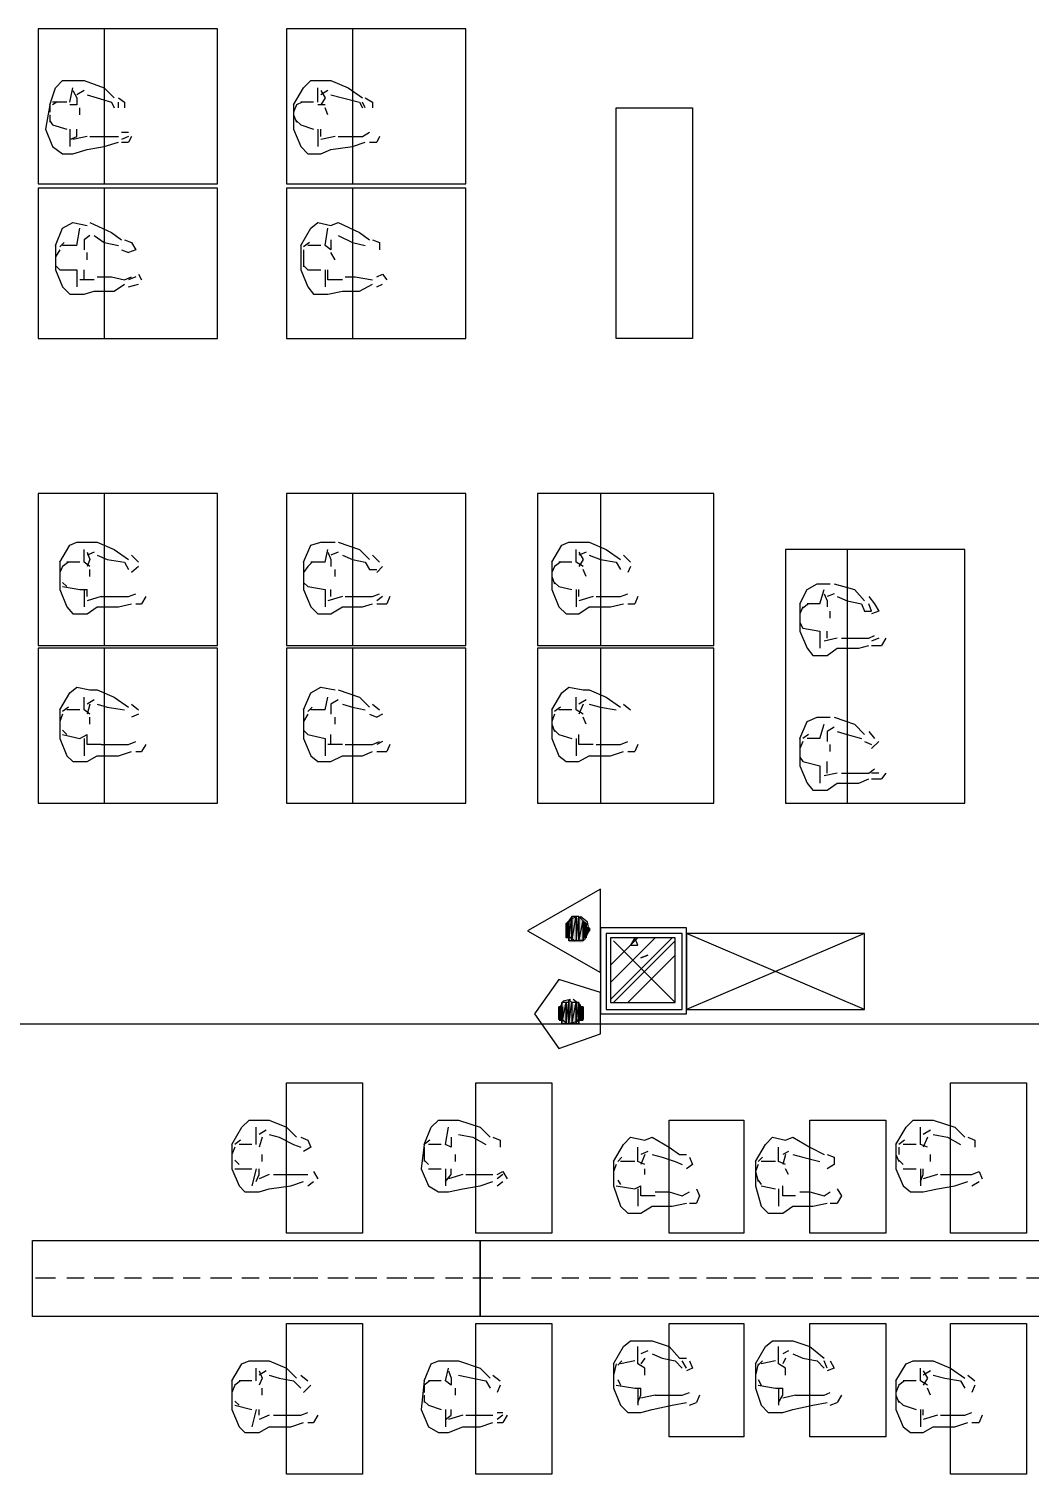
# Model space of a CAD drawing. Header units: millimetres. Extents: x 5 to 415, y 48 to 251.
# Drawn here: x 83.99 to 96.3, y 174.89 to 192.67 of the extents above; entities that cross this region are included whole.
import ezdxf

# ---------------------------------------------------------------- set-up
doc = ezdxf.new("R2010")
doc.units = ezdxf.units.MM
doc.layers.add('H', color=7, linetype='Continuous')
doc.layers.add('P', color=7, linetype='Continuous')

msp = doc.modelspace()

# ---------------------------------------------------------------- hatches: boundary and pattern name
at = {"layer": 'H', "linetype": 'Continuous'}
for points in [[(90.629, 181.434), (90.629, 181.698), (90.682, 181.733), (90.682, 181.434), (90.629, 181.434)], [(90.682, 181.434), (90.682, 181.733), (90.717, 181.733), (90.717, 181.434), (90.682, 181.434)], [(90.717, 181.434), (90.717, 181.733), (90.752, 181.733), (90.752, 181.434), (90.717, 181.434)], [(90.752, 181.434), (90.752, 181.733), (90.805, 181.698), (90.805, 181.434), (90.752, 181.434)], [(90.593, 181.487), (90.593, 181.663), (90.629, 181.698), (90.629, 181.487), (90.593, 181.487)], [(90.805, 181.487), (90.805, 181.698), (90.84, 181.663), (90.84, 181.487), (90.805, 181.487)], [(90.84, 181.522), (90.84, 181.61), (90.893, 181.61), (90.893, 181.575), (90.84, 181.522)], [(90.558, 180.428), (90.558, 180.675), (90.593, 180.675), (90.593, 180.428), (90.558, 180.428)], [(90.593, 180.428), (90.593, 180.675), (90.629, 180.675), (90.629, 180.428), (90.593, 180.428)], [(90.629, 180.428), (90.629, 180.728), (90.682, 180.675), (90.682, 180.428), (90.629, 180.428)], [(90.682, 180.428), (90.682, 180.675), (90.717, 180.675), (90.717, 180.428), (90.682, 180.428)], [(90.717, 180.428), (90.717, 180.675), (90.752, 180.675), (90.752, 180.428), (90.717, 180.428)], [(90.505, 180.463), (90.505, 180.64), (90.558, 180.64), (90.558, 180.463), (90.505, 180.463)], [(90.752, 180.463), (90.752, 180.64), (90.805, 180.64), (90.805, 180.463), (90.752, 180.463)]]:
    msp.add_hatch(color=256, dxfattribs=at).paths.add_polyline_path(points)

# ---------------------------------------------------------------- linework, layer by layer
at = {"layer": 'P'}
for points in [[(86.307, 192.67), (84.102, 192.67)], [(84.102, 192.67), (84.102, 190.765)], [(86.307, 192.67), (84.914, 192.67)], [(84.914, 192.67), (84.914, 190.765)], [(86.307, 190.765), (86.307, 192.67)], [(86.307, 190.765), (86.307, 192.67)], [(89.359, 192.67), (87.154, 192.67)], [(87.154, 192.67), (87.154, 190.765)], [(89.359, 192.67), (87.965, 192.67)], [(87.965, 192.67), (87.965, 190.765)], [(89.359, 190.765), (89.359, 192.67)], [(89.359, 190.765), (89.359, 192.67)], [(84.314, 191.946), (84.402, 192.035)], [(84.402, 192.035), (84.578, 192.035)], [(84.578, 192.035), (84.667, 192.035)], [(84.667, 192.035), (84.914, 191.946)], [(87.365, 191.946), (87.454, 192.035)], [(87.454, 192.035), (87.63, 192.035)], [(87.63, 192.035), (87.701, 192.035)], [(87.701, 192.035), (87.912, 191.946)], [(84.243, 191.735), (84.314, 191.946)], [(84.49, 191.77), (84.526, 191.946)], [(84.526, 191.911), (84.578, 191.823)], [(84.667, 191.911), (84.578, 191.858)], [(84.702, 191.858), (84.825, 191.823)], [(84.914, 191.946), (85.037, 191.823)], [(87.242, 191.735), (87.365, 191.946)], [(87.542, 191.77), (87.542, 191.946)], [(87.665, 191.911), (87.577, 191.858)], [(87.577, 191.911), (87.63, 191.823)], [(87.701, 191.858), (87.842, 191.823)], [(87.912, 191.946), (88.089, 191.823)], [(84.243, 191.735), (84.19, 191.435)], [(84.243, 191.735), (84.243, 191.647)], [(84.455, 191.77), (84.279, 191.77)], [(84.332, 191.77), (84.279, 191.735)], [(84.578, 191.735), (84.49, 191.735)], [(84.578, 191.823), (84.578, 191.735)], [(84.614, 191.611), (84.614, 191.699)], [(84.825, 191.823), (85.002, 191.77)], [(85.002, 191.77), (85.037, 191.699)], [(85.09, 191.823), (85.161, 191.77)], [(85.09, 191.699), (85.09, 191.77)], [(85.161, 191.77), (85.161, 191.699)], [(87.242, 191.735), (87.242, 191.435)], [(87.277, 191.735), (87.242, 191.647)], [(87.348, 191.77), (87.277, 191.735)], [(87.489, 191.77), (87.33, 191.77)], [(87.63, 191.735), (87.542, 191.735)], [(87.63, 191.823), (87.577, 191.735)], [(87.665, 191.611), (87.63, 191.699)], [(87.842, 191.823), (88.053, 191.77)], [(88.053, 191.77), (88.089, 191.699)], [(88.124, 191.699), (88.089, 191.77)], [(88.124, 191.823), (88.212, 191.77)], [(88.212, 191.77), (88.212, 191.699)], [(91.211, 191.699), (92.146, 191.699)], [(91.211, 188.86), (91.211, 191.699)], [(92.146, 191.699), (92.146, 188.86)], [(84.243, 191.611), (84.243, 191.523)], [(84.243, 191.541), (84.279, 191.488)], [(87.242, 191.611), (87.277, 191.523)], [(87.277, 191.541), (87.33, 191.488)], [(84.19, 191.435), (84.279, 191.223)], [(84.279, 191.488), (84.455, 191.435)], [(84.49, 191.435), (84.49, 191.223)], [(84.49, 191.311), (84.578, 191.347)], [(84.702, 191.347), (84.526, 191.311)], [(84.578, 191.347), (84.578, 191.435)], [(84.737, 191.347), (84.878, 191.347)], [(84.878, 191.347), (85.09, 191.347)], [(85.125, 191.4), (85.213, 191.4)], [(85.213, 191.347), (85.125, 191.311)], [(85.249, 191.347), (85.213, 191.276)], [(87.242, 191.435), (87.33, 191.223)], [(87.33, 191.488), (87.489, 191.435)], [(87.542, 191.435), (87.542, 191.223)], [(87.577, 191.347), (87.577, 191.435)], [(87.753, 191.347), (87.577, 191.311)], [(87.789, 191.347), (87.912, 191.347)], [(87.912, 191.347), (88.089, 191.347)], [(88.089, 191.347), (88.177, 191.4)], [(88.3, 191.347), (88.265, 191.276)], [(84.279, 191.223), (84.402, 191.135)], [(84.526, 191.135), (84.702, 191.188)], [(84.702, 191.188), (84.914, 191.223)], [(84.914, 191.223), (85.09, 191.276)], [(85.125, 191.276), (85.213, 191.276)], [(87.33, 191.223), (87.418, 191.135)], [(87.577, 191.135), (87.701, 191.188)], [(87.701, 191.188), (87.965, 191.223)], [(87.965, 191.223), (88.124, 191.276)], [(88.177, 191.276), (88.265, 191.276)], [(84.402, 191.135), (84.526, 191.135)], [(87.418, 191.135), (87.577, 191.135)], [(84.102, 190.765), (86.307, 190.765)], [(86.307, 190.712), (84.102, 190.712)], [(84.102, 190.712), (84.102, 188.86)], [(84.914, 190.765), (86.307, 190.765)], [(86.307, 190.712), (84.914, 190.712)], [(84.914, 190.712), (84.914, 188.86)], [(86.307, 188.86), (86.307, 190.712)], [(86.307, 188.86), (86.307, 190.712)], [(87.154, 190.765), (89.359, 190.765)], [(89.359, 190.712), (87.154, 190.712)], [(87.154, 190.712), (87.154, 188.86)], [(87.965, 190.765), (89.359, 190.765)], [(89.359, 190.712), (87.965, 190.712)], [(87.965, 190.712), (87.965, 188.86)], [(89.359, 188.86), (89.359, 190.712)], [(89.359, 188.86), (89.359, 190.712)], [(84.402, 190.218), (84.526, 190.288)], [(84.526, 190.288), (84.702, 190.253)], [(84.737, 190.288), (85.002, 190.165)], [(87.454, 190.218), (87.542, 190.288)], [(87.542, 190.288), (87.701, 190.253)], [(87.701, 190.253), (87.789, 190.288)], [(87.789, 190.288), (88.053, 190.165)], [(84.314, 190.006), (84.402, 190.218)], [(84.578, 190.006), (84.614, 190.218)], [(84.737, 190.13), (84.667, 190.077)], [(84.667, 190.077), (84.667, 189.953)], [(84.79, 190.13), (84.914, 190.041)], [(85.002, 190.165), (85.125, 190.077)], [(85.161, 190.077), (85.249, 190.041)], [(87.33, 190.006), (87.454, 190.218)], [(87.63, 190.006), (87.665, 190.218)], [(87.701, 190.077), (87.701, 189.953)], [(87.789, 190.13), (87.965, 190.041)], [(88.053, 190.165), (88.177, 190.077)], [(88.212, 190.077), (88.3, 190.041)], [(84.314, 190.006), (84.314, 189.706)], [(84.367, 189.953), (84.314, 189.865)], [(84.42, 190.041), (84.367, 189.988)], [(84.578, 190.006), (84.402, 190.006)], [(84.702, 189.83), (84.702, 189.918)], [(84.914, 190.041), (85.09, 190.006)], [(85.125, 189.953), (85.213, 189.918)], [(85.302, 189.953), (85.213, 189.918)], [(85.249, 190.041), (85.302, 189.953)], [(87.33, 190.006), (87.33, 189.706)], [(87.436, 190.041), (87.365, 189.988)], [(87.365, 189.953), (87.365, 189.865)], [(87.577, 190.006), (87.418, 190.006)], [(87.701, 189.953), (87.63, 190.006)], [(87.753, 189.83), (87.701, 189.918)], [(87.965, 190.041), (88.124, 190.006)], [(88.3, 190.041), (88.3, 189.953)], [(84.314, 189.865), (84.314, 189.742)], [(84.314, 189.759), (84.367, 189.706)], [(87.365, 189.865), (87.365, 189.742)], [(87.365, 189.759), (87.418, 189.706)], [(84.314, 189.706), (84.402, 189.495)], [(84.367, 189.706), (84.578, 189.706)], [(84.578, 189.706), (84.578, 189.495)], [(84.79, 189.583), (84.614, 189.583)], [(84.667, 189.583), (84.667, 189.706)], [(84.825, 189.618), (85.002, 189.618)], [(85.002, 189.618), (85.161, 189.583)], [(85.161, 189.583), (85.249, 189.618)], [(85.302, 189.618), (85.213, 189.583)], [(85.337, 189.653), (85.372, 189.583)], [(87.33, 189.706), (87.418, 189.495)], [(87.418, 189.706), (87.577, 189.706)], [(87.63, 189.706), (87.63, 189.495)], [(87.665, 189.583), (87.665, 189.706)], [(87.842, 189.583), (87.665, 189.583)], [(87.877, 189.618), (88, 189.618)], [(88, 189.618), (88.212, 189.583)], [(88.265, 189.618), (88.336, 189.653)], [(88.336, 189.653), (88.388, 189.583)], [(84.402, 189.495), (84.49, 189.406)], [(84.49, 189.406), (84.667, 189.406)], [(84.667, 189.406), (84.79, 189.442)], [(84.79, 189.442), (85.037, 189.442)], [(85.037, 189.442), (85.161, 189.53)], [(85.213, 189.495), (85.337, 189.53)], [(87.418, 189.495), (87.489, 189.406)], [(87.489, 189.406), (87.665, 189.406)], [(87.665, 189.406), (87.842, 189.442)], [(87.842, 189.442), (88.053, 189.442)], [(88.053, 189.442), (88.212, 189.53)], [(88.265, 189.495), (88.336, 189.53)], [(84.102, 188.86), (86.307, 188.86)], [(84.914, 188.86), (86.307, 188.86)], [(87.154, 188.86), (89.359, 188.86)], [(87.965, 188.86), (89.359, 188.86)], [(92.146, 188.86), (91.211, 188.86)], [(86.307, 186.955), (84.102, 186.955)], [(84.102, 186.955), (84.102, 185.085)], [(86.307, 186.955), (84.914, 186.955)], [(84.914, 186.955), (84.914, 185.085)], [(86.307, 185.085), (86.307, 186.955)], [(86.307, 185.085), (86.307, 186.955)], [(89.359, 186.955), (87.154, 186.955)], [(87.154, 186.955), (87.154, 185.085)], [(89.359, 186.955), (87.965, 186.955)], [(87.965, 186.955), (87.965, 185.085)], [(89.359, 185.085), (89.359, 186.955)], [(89.359, 185.085), (89.359, 186.955)], [(92.41, 186.955), (90.241, 186.955)], [(90.241, 186.955), (90.241, 185.085)], [(92.41, 186.955), (91.017, 186.955)], [(91.017, 186.955), (91.017, 185.085)], [(92.41, 185.085), (92.41, 186.955)], [(92.41, 185.085), (92.41, 186.955)], [(84.49, 186.32), (84.578, 186.355)], [(84.578, 186.355), (84.737, 186.355)], [(84.737, 186.355), (84.825, 186.355)], [(84.825, 186.355), (85.037, 186.267)], [(87.454, 186.32), (87.577, 186.355)], [(87.577, 186.355), (87.753, 186.355)], [(87.789, 186.355), (88.053, 186.267)], [(90.54, 186.32), (90.629, 186.355)], [(90.629, 186.355), (90.805, 186.355)], [(90.805, 186.355), (90.876, 186.355)], [(90.876, 186.355), (91.087, 186.267)], [(84.367, 186.108), (84.49, 186.32)], [(84.667, 186.108), (84.667, 186.267)], [(84.79, 186.231), (84.702, 186.196)], [(84.702, 186.231), (84.737, 186.143)], [(84.825, 186.196), (84.949, 186.143)], [(85.037, 186.267), (85.213, 186.143)], [(85.249, 186.196), (85.337, 186.108)], [(87.365, 186.108), (87.454, 186.32)], [(87.63, 186.108), (87.665, 186.267)], [(87.665, 186.231), (87.701, 186.143)], [(87.789, 186.231), (87.701, 186.196)], [(87.842, 186.196), (87.965, 186.143)], [(88.053, 186.267), (88.177, 186.143)], [(88.212, 186.196), (88.3, 186.108)], [(90.417, 186.108), (90.54, 186.32)], [(90.717, 186.108), (90.717, 186.267)], [(90.84, 186.231), (90.752, 186.196)], [(90.752, 186.231), (90.805, 186.143)], [(90.876, 186.196), (91.017, 186.143)], [(91.087, 186.267), (91.264, 186.143)], [(91.299, 186.196), (91.387, 186.108)], [(95.497, 186.267), (93.292, 186.267)], [(93.292, 186.267), (93.292, 183.145)], [(95.497, 186.267), (94.051, 186.267)], [(94.051, 186.267), (94.051, 183.145)], [(95.497, 183.145), (95.497, 186.267)], [(95.497, 183.145), (95.497, 186.267)], [(84.367, 186.108), (84.367, 185.773)], [(84.402, 186.055), (84.367, 185.984)], [(84.473, 186.108), (84.402, 186.055)], [(84.614, 186.108), (84.455, 186.108)], [(84.737, 186.055), (84.667, 186.108)], [(84.737, 186.143), (84.702, 186.055)], [(84.737, 185.932), (84.737, 186.02)], [(84.949, 186.143), (85.161, 186.108)], [(85.161, 186.108), (85.213, 186.02)], [(85.337, 186.055), (85.249, 185.984)], [(87.365, 186.108), (87.365, 185.773)], [(87.418, 186.055), (87.365, 185.984)], [(87.471, 186.108), (87.418, 186.055)], [(87.63, 186.108), (87.454, 186.108)], [(87.701, 186.143), (87.701, 186.055)], [(87.753, 185.932), (87.753, 186.02)], [(87.965, 186.143), (88.124, 186.108)], [(88.124, 186.108), (88.177, 186.02)], [(88.177, 186.02), (88.265, 186.02)], [(88.336, 186.055), (88.265, 185.984)], [(90.417, 186.108), (90.417, 185.773)], [(90.452, 186.055), (90.417, 185.984)], [(90.523, 186.108), (90.452, 186.055)], [(90.664, 186.108), (90.505, 186.108)], [(90.805, 186.055), (90.717, 186.108)], [(90.805, 186.143), (90.752, 186.055)], [(90.84, 185.932), (90.805, 186.02)], [(91.017, 186.143), (91.211, 186.108)], [(91.211, 186.108), (91.264, 186.02)], [(91.387, 186.055), (91.352, 185.984)], [(84.367, 185.932), (84.367, 185.843)], [(84.402, 185.861), (84.455, 185.808)], [(84.402, 185.808), (84.614, 185.773)], [(87.365, 185.932), (87.365, 185.843)], [(87.365, 185.861), (87.418, 185.808)], [(87.418, 185.808), (87.63, 185.773)], [(90.417, 185.932), (90.452, 185.843)], [(90.452, 185.861), (90.505, 185.808)], [(90.505, 185.808), (90.664, 185.773)], [(93.557, 185.773), (93.68, 185.843)], [(93.68, 185.843), (93.839, 185.843)], [(93.892, 185.843), (94.139, 185.773)], [(84.367, 185.773), (84.455, 185.561)], [(84.614, 185.773), (84.702, 185.773)], [(84.667, 185.773), (84.667, 185.561)], [(84.702, 185.685), (84.702, 185.773)], [(84.878, 185.685), (84.702, 185.632)], [(84.878, 185.685), (85.037, 185.685)], [(85.037, 185.685), (85.213, 185.685)], [(85.213, 185.685), (85.302, 185.72)], [(85.425, 185.685), (85.372, 185.596)], [(87.365, 185.773), (87.454, 185.561)], [(87.63, 185.773), (87.63, 185.561)], [(87.842, 185.685), (87.665, 185.632)], [(87.701, 185.685), (87.701, 185.773)], [(87.877, 185.685), (88.053, 185.685)], [(88.053, 185.685), (88.212, 185.685)], [(88.212, 185.685), (88.3, 185.72)], [(88.336, 185.685), (88.265, 185.632)], [(88.424, 185.685), (88.388, 185.596)], [(90.417, 185.773), (90.505, 185.561)], [(90.717, 185.773), (90.717, 185.561)], [(90.752, 185.685), (90.752, 185.773)], [(90.928, 185.685), (90.752, 185.632)], [(90.964, 185.685), (91.087, 185.685)], [(91.087, 185.685), (91.264, 185.685)], [(91.264, 185.685), (91.352, 185.72)], [(91.475, 185.685), (91.44, 185.596)], [(93.468, 185.596), (93.557, 185.773)], [(93.715, 185.596), (93.768, 185.773)], [(93.768, 185.72), (93.804, 185.632)], [(93.892, 185.72), (93.804, 185.685)], [(93.804, 185.632), (93.804, 185.561)], [(93.927, 185.685), (94.051, 185.632)], [(94.051, 185.632), (94.227, 185.596)], [(94.139, 185.773), (94.262, 185.632)], [(94.315, 185.685), (94.386, 185.596)], [(84.455, 185.561), (84.526, 185.473)], [(84.526, 185.473), (84.702, 185.473)], [(84.702, 185.473), (84.825, 185.561)], [(84.825, 185.561), (85.09, 185.561)], [(85.09, 185.561), (85.249, 185.596)], [(85.302, 185.596), (85.372, 185.596)], [(87.454, 185.561), (87.542, 185.473)], [(87.542, 185.473), (87.701, 185.473)], [(87.701, 185.473), (87.842, 185.561)], [(87.842, 185.561), (88.089, 185.561)], [(88.089, 185.561), (88.212, 185.596)], [(88.265, 185.596), (88.388, 185.596)], [(90.505, 185.561), (90.593, 185.473)], [(90.593, 185.473), (90.752, 185.473)], [(90.752, 185.473), (90.876, 185.561)], [(90.876, 185.561), (91.14, 185.561)], [(91.14, 185.561), (91.299, 185.596)], [(91.352, 185.596), (91.44, 185.596)], [(93.468, 185.596), (93.468, 185.261)], [(93.504, 185.561), (93.468, 185.473)], [(93.574, 185.596), (93.504, 185.543)], [(93.715, 185.596), (93.557, 185.596)], [(93.839, 185.42), (93.839, 185.508)], [(94.227, 185.596), (94.262, 185.508)], [(94.262, 185.508), (94.35, 185.508)], [(94.35, 185.508), (94.315, 185.596)], [(94.439, 185.508), (94.35, 185.473)], [(94.386, 185.596), (94.439, 185.508)], [(93.468, 185.42), (93.468, 185.349)], [(93.468, 185.367), (93.504, 185.297)], [(93.504, 185.297), (93.715, 185.261)], [(93.468, 185.261), (93.557, 185.05)], [(93.715, 185.261), (93.715, 185.05)], [(93.927, 185.173), (93.768, 185.138)], [(93.804, 185.173), (93.804, 185.261)], [(93.98, 185.173), (94.139, 185.173)], [(94.139, 185.173), (94.315, 185.173)], [(94.315, 185.173), (94.386, 185.208)], [(94.439, 185.173), (94.35, 185.138)], [(94.527, 185.173), (94.474, 185.085)], [(84.102, 185.085), (86.307, 185.085)], [(86.307, 185.05), (84.102, 185.05)], [(84.102, 185.05), (84.102, 183.145)], [(84.914, 185.085), (86.307, 185.085)], [(86.307, 185.05), (84.914, 185.05)], [(84.914, 185.05), (84.914, 183.145)], [(86.307, 183.145), (86.307, 185.05)], [(86.307, 183.145), (86.307, 185.05)], [(87.154, 185.085), (89.359, 185.085)], [(89.359, 185.05), (87.154, 185.05)], [(87.154, 185.05), (87.154, 183.145)], [(87.965, 185.085), (89.359, 185.085)], [(89.359, 185.05), (87.965, 185.05)], [(87.965, 185.05), (87.965, 183.145)], [(89.359, 183.145), (89.359, 185.05)], [(89.359, 183.145), (89.359, 185.05)], [(90.241, 185.085), (92.41, 185.085)], [(92.41, 185.05), (90.241, 185.05)], [(90.241, 185.05), (90.241, 183.145)], [(91.017, 185.085), (92.41, 185.085)], [(92.41, 185.05), (91.017, 185.05)], [(91.017, 185.05), (91.017, 183.145)], [(92.41, 183.145), (92.41, 185.05)], [(92.41, 183.145), (92.41, 185.05)], [(93.557, 185.05), (93.627, 184.961)], [(93.627, 184.961), (93.804, 184.961)], [(93.804, 184.961), (93.927, 185.05)], [(93.927, 185.05), (94.192, 185.05)], [(94.192, 185.05), (94.315, 185.085)], [(94.35, 185.085), (94.474, 185.085)], [(84.49, 184.503), (84.578, 184.573)], [(84.578, 184.573), (84.737, 184.538)], [(87.454, 184.503), (87.577, 184.573)], [(87.577, 184.573), (87.753, 184.538)], [(90.54, 184.503), (90.629, 184.573)], [(90.629, 184.573), (90.805, 184.538)], [(84.367, 184.291), (84.49, 184.503)], [(84.667, 184.291), (84.667, 184.45)], [(84.79, 184.415), (84.702, 184.362)], [(84.737, 184.538), (84.825, 184.538)], [(84.825, 184.538), (85.037, 184.45)], [(85.037, 184.45), (85.213, 184.326)], [(87.365, 184.291), (87.454, 184.503)], [(87.63, 184.291), (87.665, 184.45)], [(87.789, 184.415), (87.701, 184.362)], [(87.789, 184.538), (88.053, 184.45)], [(88.053, 184.45), (88.177, 184.326)], [(90.417, 184.291), (90.54, 184.503)], [(90.717, 184.291), (90.717, 184.45)], [(90.84, 184.415), (90.752, 184.362)], [(90.805, 184.538), (90.876, 184.538)], [(90.876, 184.538), (91.087, 184.45)], [(91.087, 184.45), (91.264, 184.326)], [(84.367, 184.291), (84.367, 183.938)], [(84.402, 184.238), (84.367, 184.15)], [(84.473, 184.326), (84.402, 184.273)], [(84.614, 184.291), (84.455, 184.291)], [(84.737, 184.238), (84.667, 184.291)], [(84.737, 184.362), (84.702, 184.238)], [(84.737, 184.115), (84.737, 184.203)], [(84.825, 184.362), (84.949, 184.326)], [(84.949, 184.326), (85.161, 184.291)], [(85.249, 184.362), (85.337, 184.291)], [(85.337, 184.238), (85.249, 184.203)], [(87.365, 184.291), (87.365, 183.938)], [(87.418, 184.238), (87.365, 184.15)], [(87.471, 184.326), (87.418, 184.273)], [(87.63, 184.291), (87.454, 184.291)], [(87.701, 184.362), (87.701, 184.238)], [(87.753, 184.115), (87.753, 184.203)], [(87.842, 184.362), (87.965, 184.326)], [(87.965, 184.326), (88.124, 184.291)], [(88.177, 184.238), (88.265, 184.203)], [(88.212, 184.362), (88.3, 184.291)], [(88.336, 184.238), (88.265, 184.203)], [(90.417, 184.291), (90.417, 183.938)], [(90.452, 184.238), (90.417, 184.15)], [(90.523, 184.326), (90.452, 184.273)], [(90.664, 184.291), (90.505, 184.291)], [(90.805, 184.238), (90.717, 184.291)], [(90.805, 184.362), (90.752, 184.238)], [(90.84, 184.115), (90.805, 184.203)], [(90.876, 184.362), (91.017, 184.326)], [(91.017, 184.326), (91.211, 184.291)], [(91.299, 184.362), (91.387, 184.291)], [(93.557, 184.15), (93.68, 184.203)], [(93.68, 184.203), (93.839, 184.203)], [(93.892, 184.203), (94.139, 184.115)], [(84.367, 184.115), (84.367, 184.027)], [(84.402, 184.044), (84.455, 183.991)], [(87.365, 184.115), (87.365, 184.027)], [(87.365, 184.044), (87.418, 183.991)], [(90.417, 184.115), (90.452, 184.027)], [(90.452, 184.044), (90.505, 183.991)], [(93.468, 183.938), (93.557, 184.15)], [(93.715, 183.938), (93.768, 184.115)], [(93.892, 184.079), (93.804, 184.027)], [(93.804, 184.027), (93.804, 183.903)], [(93.927, 184.027), (94.051, 183.991)], [(94.139, 184.115), (94.262, 183.991)], [(94.315, 184.027), (94.386, 183.938)], [(84.367, 183.938), (84.455, 183.727)], [(84.402, 183.991), (84.614, 183.938)], [(84.614, 183.938), (84.702, 183.991)], [(84.667, 183.938), (84.667, 183.727)], [(84.702, 183.868), (84.702, 183.991)], [(84.878, 183.868), (84.702, 183.868)], [(84.878, 183.868), (85.037, 183.868)], [(85.037, 183.868), (85.213, 183.868)], [(85.213, 183.868), (85.302, 183.903)], [(85.425, 183.868), (85.372, 183.78)], [(87.365, 183.938), (87.454, 183.727)], [(87.418, 183.991), (87.63, 183.938)], [(87.63, 183.938), (87.63, 183.727)], [(87.842, 183.868), (87.665, 183.868)], [(87.701, 183.868), (87.701, 183.991)], [(87.877, 183.868), (88.053, 183.868)], [(88.053, 183.868), (88.212, 183.868)], [(88.212, 183.868), (88.3, 183.903)], [(88.336, 183.903), (88.265, 183.868)], [(88.424, 183.868), (88.388, 183.78)], [(90.417, 183.938), (90.505, 183.727)], [(90.505, 183.991), (90.664, 183.938)], [(90.717, 183.938), (90.717, 183.727)], [(90.752, 183.868), (90.752, 183.991)], [(90.928, 183.868), (90.752, 183.868)], [(90.964, 183.868), (91.087, 183.868)], [(91.087, 183.868), (91.264, 183.868)], [(91.264, 183.868), (91.352, 183.903)], [(91.475, 183.868), (91.44, 183.78)], [(93.468, 183.938), (93.468, 183.603)], [(93.504, 183.903), (93.468, 183.815)], [(93.574, 183.991), (93.504, 183.938)], [(93.715, 183.938), (93.557, 183.938)], [(93.839, 183.78), (93.839, 183.868)], [(94.051, 183.991), (94.227, 183.938)], [(94.262, 183.903), (94.35, 183.868)], [(94.439, 183.903), (94.35, 183.815)], [(84.455, 183.727), (84.526, 183.656)], [(84.702, 183.656), (84.825, 183.727)], [(84.825, 183.727), (85.09, 183.727)], [(85.09, 183.727), (85.249, 183.78)], [(85.302, 183.78), (85.372, 183.78)], [(87.454, 183.727), (87.542, 183.656)], [(87.701, 183.656), (87.842, 183.727)], [(87.842, 183.727), (88.089, 183.727)], [(88.089, 183.727), (88.212, 183.78)], [(88.265, 183.78), (88.388, 183.78)], [(90.505, 183.727), (90.593, 183.656)], [(90.752, 183.656), (90.876, 183.727)], [(90.876, 183.727), (91.14, 183.727)], [(91.14, 183.727), (91.299, 183.78)], [(91.352, 183.78), (91.44, 183.78)], [(93.468, 183.78), (93.468, 183.691)], [(93.468, 183.709), (93.504, 183.656)], [(84.526, 183.656), (84.702, 183.656)], [(87.542, 183.656), (87.701, 183.656)], [(90.593, 183.656), (90.752, 183.656)], [(93.468, 183.603), (93.557, 183.392)], [(93.504, 183.656), (93.715, 183.603)], [(93.715, 183.603), (93.715, 183.392)], [(93.927, 183.515), (93.768, 183.48)], [(93.804, 183.515), (93.804, 183.656)], [(93.98, 183.515), (94.139, 183.515)], [(94.139, 183.515), (94.315, 183.515)], [(94.315, 183.515), (94.386, 183.568)], [(94.439, 183.515), (94.35, 183.515)], [(94.527, 183.515), (94.474, 183.444)], [(93.557, 183.392), (93.627, 183.303)], [(93.804, 183.303), (93.927, 183.392)], [(93.927, 183.392), (94.192, 183.392)], [(94.192, 183.392), (94.315, 183.444)], [(94.35, 183.444), (94.474, 183.444)], [(84.102, 183.145), (86.307, 183.145)], [(84.914, 183.145), (86.307, 183.145)], [(87.154, 183.145), (89.359, 183.145)], [(87.965, 183.145), (89.359, 183.145)], [(90.241, 183.145), (92.41, 183.145)], [(91.017, 183.145), (92.41, 183.145)], [(93.292, 183.145), (95.497, 183.145)], [(93.627, 183.303), (93.804, 183.303)], [(94.051, 183.145), (95.497, 183.145)], [(91.017, 182.086), (90.117, 181.575)], [(91.017, 181.063), (91.017, 182.086)], [(90.646, 181.716), (90.593, 181.628)], [(90.629, 181.451), (90.664, 181.751)], [(90.664, 181.751), (90.629, 181.698)], [(90.629, 181.451), (90.664, 181.751)], [(90.734, 181.751), (90.646, 181.716)], [(90.664, 181.751), (90.664, 181.451)], [(90.664, 181.751), (90.664, 181.451)], [(90.664, 181.451), (90.664, 181.751)], [(90.664, 181.751), (90.664, 181.751)], [(90.664, 181.451), (90.664, 181.751)], [(90.664, 181.751), (90.664, 181.751)], [(90.664, 181.751), (90.664, 181.451)], [(90.664, 181.751), (90.664, 181.451)], [(90.664, 181.451), (90.717, 181.751)], [(90.717, 181.751), (90.664, 181.751)], [(90.664, 181.451), (90.717, 181.751)], [(90.717, 181.751), (90.717, 181.451)], [(90.717, 181.751), (90.717, 181.451)], [(90.717, 181.451), (90.752, 181.751)], [(90.752, 181.751), (90.717, 181.751)], [(90.717, 181.451), (90.752, 181.751)], [(90.752, 181.751), (90.752, 181.451)], [(90.752, 181.751), (90.752, 181.451)], [(90.752, 181.451), (90.752, 181.751)], [(90.752, 181.751), (90.752, 181.751)], [(90.752, 181.451), (90.752, 181.751)], [(90.752, 181.751), (90.752, 181.751)], [(90.752, 181.751), (90.752, 181.451)], [(90.752, 181.751), (90.752, 181.451)], [(90.805, 181.698), (90.752, 181.751)], [(90.858, 181.681), (90.77, 181.751)], [(90.117, 181.575), (91.017, 181.063)], [(90.593, 181.487), (90.629, 181.698)], [(90.629, 181.698), (90.593, 181.663)], [(90.593, 181.487), (90.629, 181.698)], [(90.593, 181.663), (90.593, 181.539)], [(90.593, 181.539), (90.593, 181.663)], [(90.593, 181.663), (90.593, 181.539)], [(90.593, 181.61), (90.593, 181.663)], [(90.593, 181.663), (90.593, 181.539)], [(90.593, 181.539), (90.593, 181.663)], [(90.593, 181.663), (90.593, 181.663)], [(90.593, 181.539), (90.593, 181.663)], [(90.593, 181.663), (90.593, 181.487)], [(90.593, 181.663), (90.593, 181.487)], [(90.593, 181.628), (90.611, 181.522)], [(90.593, 181.61), (90.593, 181.61)], [(90.593, 181.61), (90.593, 181.61)], [(90.593, 181.539), (90.593, 181.61)], [(90.593, 181.575), (90.593, 181.539)], [(90.593, 181.539), (90.593, 181.575)], [(90.593, 181.487), (90.593, 181.539)], [(90.629, 181.698), (90.629, 181.487)], [(90.629, 181.698), (90.629, 181.487)], [(90.629, 181.451), (90.629, 181.698)], [(90.629, 181.487), (90.629, 181.698)], [(90.629, 181.698), (90.629, 181.698)], [(90.629, 181.698), (90.629, 181.487)], [(90.629, 181.698), (90.629, 181.451)], [(90.752, 181.451), (90.805, 181.698)], [(90.752, 181.451), (90.805, 181.698)], [(90.805, 181.698), (90.805, 181.451)], [(90.805, 181.698), (90.805, 181.451)], [(90.805, 181.487), (90.805, 181.698)], [(90.805, 181.451), (90.805, 181.698)], [(90.805, 181.698), (90.805, 181.698)], [(90.805, 181.698), (90.805, 181.451)], [(90.805, 181.698), (90.805, 181.487)], [(90.84, 181.663), (90.805, 181.698)], [(90.805, 181.487), (90.84, 181.663)], [(90.805, 181.487), (90.84, 181.663)], [(90.823, 181.469), (90.876, 181.575)], [(90.84, 181.663), (90.84, 181.487)], [(90.84, 181.663), (90.84, 181.487)], [(90.84, 181.539), (90.84, 181.663)], [(90.84, 181.487), (90.84, 181.663)], [(90.84, 181.663), (90.84, 181.663)], [(90.84, 181.663), (90.84, 181.487)], [(90.84, 181.539), (90.84, 181.663)], [(90.84, 181.663), (90.84, 181.61)], [(90.84, 181.61), (90.84, 181.539)], [(90.84, 181.539), (90.84, 181.61)], [(90.84, 181.61), (90.84, 181.539)], [(90.84, 181.61), (90.84, 181.539)], [(90.84, 181.539), (90.876, 181.61)], [(90.876, 181.61), (90.84, 181.61)], [(90.84, 181.539), (90.876, 181.61)], [(90.876, 181.575), (90.84, 181.539)], [(90.84, 181.487), (90.84, 181.539)], [(90.876, 181.575), (90.858, 181.681)], [(90.876, 181.61), (90.876, 181.575)], [(91.017, 181.61), (91.017, 180.552)], [(92.075, 181.61), (91.017, 181.61)], [(91.087, 181.539), (91.087, 180.605)], [(92.022, 181.539), (91.087, 181.539)], [(92.022, 180.605), (92.022, 181.539)], [(92.075, 180.552), (92.075, 181.61)], [(92.075, 181.539), (92.075, 180.605)], [(94.262, 181.539), (92.075, 181.539)], [(94.262, 181.539), (92.075, 180.605)], [(94.262, 180.605), (92.075, 181.539)], [(94.262, 180.605), (94.262, 181.539)], [(90.629, 181.487), (90.593, 181.487)], [(90.611, 181.522), (90.699, 181.451)], [(90.629, 181.487), (90.629, 181.451)], [(90.664, 181.451), (90.629, 181.451)], [(90.717, 181.451), (90.664, 181.451)], [(90.699, 181.451), (90.823, 181.469)], [(90.752, 181.451), (90.717, 181.451)], [(90.805, 181.451), (90.752, 181.451)], [(90.805, 181.451), (90.805, 181.487)], [(90.84, 181.487), (90.805, 181.487)], [(91.14, 181.151), (91.475, 181.487)], [(91.14, 180.94), (91.687, 181.487)], [(91.14, 180.728), (91.899, 181.487)], [(91.14, 181.487), (91.14, 180.693)], [(91.934, 181.487), (91.14, 181.487)], [(91.934, 180.693), (91.175, 181.451)], [(91.175, 180.693), (91.934, 181.451)], [(91.44, 181.487), (91.387, 181.398)], [(91.387, 181.398), (91.475, 181.398)], [(91.475, 181.398), (91.44, 181.487)], [(91.934, 180.693), (91.934, 181.487)], [(91.352, 180.693), (91.934, 181.275)], [(91.599, 181.275), (91.511, 181.24)], [(91.511, 181.24), (91.599, 181.275)], [(90.505, 180.975), (90.205, 180.552)], [(91.017, 180.816), (90.505, 180.975)], [(90.558, 180.71), (90.505, 180.605)], [(90.54, 180.481), (90.54, 180.693)], [(90.54, 180.693), (90.54, 180.64)], [(90.54, 180.481), (90.54, 180.693)], [(90.54, 180.693), (90.54, 180.428)], [(90.54, 180.693), (90.54, 180.428)], [(90.54, 180.428), (90.593, 180.693)], [(90.593, 180.693), (90.54, 180.693)], [(90.54, 180.428), (90.593, 180.693)], [(90.646, 180.728), (90.558, 180.71)], [(90.593, 180.693), (90.593, 180.428)], [(90.593, 180.693), (90.593, 180.428)], [(90.593, 180.428), (90.593, 180.693)], [(90.593, 180.693), (90.593, 180.693)], [(90.593, 180.428), (90.593, 180.693)], [(90.593, 180.693), (90.593, 180.693)], [(90.593, 180.693), (90.593, 180.428)], [(90.593, 180.693), (90.593, 180.428)], [(90.593, 180.428), (90.629, 180.693)], [(90.629, 180.693), (90.593, 180.693)], [(90.593, 180.428), (90.629, 180.693)], [(90.629, 180.728), (90.629, 180.428)], [(90.629, 180.428), (90.629, 180.728)], [(90.629, 180.728), (90.629, 180.428)], [(90.629, 180.693), (90.629, 180.728)], [(90.629, 180.728), (90.629, 180.428)], [(90.664, 180.693), (90.629, 180.728)], [(90.629, 180.693), (90.629, 180.428)], [(90.629, 180.428), (90.629, 180.693)], [(90.629, 180.428), (90.664, 180.693)], [(90.629, 180.428), (90.664, 180.693)], [(90.664, 180.693), (90.664, 180.428)], [(90.664, 180.693), (90.664, 180.428)], [(90.664, 180.428), (90.717, 180.693)], [(90.717, 180.693), (90.664, 180.693)], [(90.664, 180.428), (90.717, 180.693)], [(90.77, 180.658), (90.682, 180.728)], [(90.717, 180.693), (90.717, 180.428)], [(90.717, 180.693), (90.717, 180.428)], [(90.717, 180.428), (90.717, 180.693)], [(90.717, 180.693), (90.717, 180.693)], [(90.717, 180.428), (90.717, 180.693)], [(90.717, 180.693), (90.717, 180.693)], [(90.717, 180.693), (90.717, 180.428)], [(90.717, 180.693), (90.717, 180.428)], [(90.717, 180.428), (90.752, 180.693)], [(90.752, 180.693), (90.717, 180.693)], [(90.717, 180.428), (90.752, 180.693)], [(90.752, 180.693), (90.752, 180.428)], [(90.752, 180.693), (90.752, 180.428)], [(90.752, 180.64), (90.752, 180.693)], [(90.787, 180.552), (90.77, 180.658)], [(91.017, 180.305), (91.017, 180.816)], [(91.14, 180.693), (91.934, 180.693)], [(90.205, 180.552), (90.505, 180.128)], [(90.505, 180.516), (90.505, 180.64)], [(90.505, 180.64), (90.505, 180.605)], [(90.505, 180.516), (90.505, 180.64)], [(90.505, 180.64), (90.505, 180.481)], [(90.505, 180.64), (90.505, 180.481)], [(90.505, 180.481), (90.54, 180.64)], [(90.54, 180.64), (90.505, 180.64)], [(90.505, 180.481), (90.54, 180.64)], [(90.505, 180.605), (90.523, 180.499)], [(90.505, 180.605), (90.505, 180.605)], [(90.505, 180.605), (90.505, 180.605)], [(90.505, 180.605), (90.505, 180.516)], [(90.505, 180.552), (90.505, 180.516)], [(90.505, 180.516), (90.505, 180.552)], [(90.505, 180.481), (90.505, 180.516)], [(90.54, 180.481), (90.505, 180.481)], [(90.523, 180.499), (90.611, 180.428)], [(90.54, 180.64), (90.54, 180.481)], [(90.54, 180.64), (90.54, 180.481)], [(90.54, 180.428), (90.54, 180.481)], [(90.734, 180.463), (90.787, 180.552)], [(90.752, 180.428), (90.752, 180.64)], [(90.752, 180.428), (90.752, 180.64)], [(90.752, 180.64), (90.752, 180.481)], [(90.752, 180.64), (90.752, 180.481)], [(90.752, 180.481), (90.805, 180.64)], [(90.805, 180.64), (90.752, 180.64)], [(90.752, 180.481), (90.805, 180.64)], [(90.752, 180.481), (90.752, 180.428)], [(90.805, 180.481), (90.752, 180.481)], [(90.805, 180.64), (90.805, 180.481)], [(90.805, 180.64), (90.805, 180.481)], [(90.805, 180.605), (90.805, 180.64)], [(90.805, 180.481), (90.805, 180.605)], [(90.805, 180.481), (90.805, 180.605)], [(90.805, 180.605), (90.805, 180.516)], [(90.805, 180.552), (90.805, 180.605)], [(90.805, 180.605), (90.805, 180.552)], [(90.805, 180.552), (90.805, 180.516)], [(90.805, 180.516), (90.805, 180.552)], [(90.805, 180.516), (90.805, 180.481)], [(91.017, 180.552), (92.075, 180.552)], [(91.087, 180.605), (92.022, 180.605)], [(92.075, 180.605), (94.262, 180.605)], [(64.682, 180.428), (112.677, 180.428)], [(90.505, 180.128), (91.017, 180.305)], [(90.593, 180.428), (90.54, 180.428)], [(90.629, 180.428), (90.593, 180.428)], [(90.611, 180.428), (90.734, 180.463)], [(90.664, 180.428), (90.629, 180.428)], [(90.717, 180.428), (90.664, 180.428)], [(90.752, 180.428), (90.717, 180.428)], [(87.154, 179.705), (88.089, 179.705)], [(87.154, 177.853), (87.154, 179.705)], [(88.089, 179.705), (88.089, 177.853)], [(89.482, 179.705), (90.417, 179.705)], [(89.482, 177.853), (89.482, 179.705)], [(90.417, 179.705), (90.417, 177.853)], [(95.321, 179.705), (96.255, 179.705)], [(95.321, 177.853), (95.321, 179.705)], [(96.255, 179.705), (96.255, 177.853)], [(86.607, 179.158), (86.695, 179.246)], [(86.695, 179.246), (86.854, 179.246)], [(86.854, 179.246), (86.942, 179.246)], [(86.942, 179.246), (87.154, 179.158)], [(88.935, 179.158), (89.023, 179.246)], [(89.023, 179.246), (89.182, 179.246)], [(89.182, 179.246), (89.27, 179.246)], [(89.27, 179.246), (89.535, 179.158)], [(91.863, 179.246), (92.781, 179.246)], [(91.863, 177.853), (91.863, 179.246)], [(91.863, 179.246), (92.781, 179.246)], [(91.863, 177.853), (91.863, 179.246)], [(92.781, 179.246), (92.781, 177.853)], [(92.781, 179.246), (92.781, 177.853)], [(93.592, 179.246), (94.527, 179.246)], [(93.592, 177.853), (93.592, 179.246)], [(94.527, 179.246), (94.527, 177.853)], [(94.774, 179.158), (94.862, 179.246)], [(94.862, 179.246), (95.038, 179.246)], [(95.038, 179.246), (95.109, 179.246)], [(95.109, 179.246), (95.373, 179.158)], [(86.483, 178.947), (86.607, 179.158)], [(86.783, 178.947), (86.783, 179.158)], [(86.907, 179.123), (86.819, 179.07)], [(86.942, 179.07), (87.066, 179.035)], [(87.154, 179.158), (87.277, 179.035)], [(88.847, 178.947), (88.935, 179.158)], [(89.112, 178.947), (89.147, 179.158)], [(89.27, 179.07), (89.447, 179.035)], [(89.535, 179.158), (89.658, 179.035)], [(94.65, 178.947), (94.774, 179.158)], [(94.95, 178.947), (94.95, 179.158)], [(95.074, 179.123), (94.985, 179.07)], [(95.109, 179.07), (95.285, 179.035)], [(95.373, 179.158), (95.497, 179.035)], [(86.483, 178.947), (86.483, 178.647)], [(86.519, 178.911), (86.483, 178.823)], [(86.589, 178.999), (86.519, 178.947)], [(86.73, 178.947), (86.572, 178.947)], [(86.854, 179.035), (86.819, 178.911)], [(87.066, 179.035), (87.242, 178.947)], [(87.242, 178.947), (87.33, 178.911)], [(87.33, 179.035), (87.418, 178.999)], [(87.454, 178.911), (87.365, 178.858)], [(87.418, 178.999), (87.454, 178.911)], [(88.847, 178.947), (88.812, 178.647)], [(88.918, 178.999), (88.847, 178.947)], [(88.847, 178.911), (88.847, 178.823)], [(89.059, 178.947), (88.9, 178.947)], [(89.182, 178.911), (89.112, 178.947)], [(89.182, 179.035), (89.182, 178.911)], [(89.447, 179.035), (89.606, 178.947)], [(89.694, 179.035), (89.782, 178.999)], [(89.782, 178.999), (89.782, 178.911)], [(91.175, 178.735), (91.299, 178.947)], [(91.175, 178.735), (91.299, 178.947)], [(91.299, 178.947), (91.387, 179.035)], [(91.299, 178.947), (91.387, 179.035)], [(91.387, 179.035), (91.563, 178.999)], [(91.387, 179.035), (91.563, 178.999)], [(91.475, 178.735), (91.475, 178.911)], [(91.475, 178.735), (91.475, 178.911)], [(91.563, 178.999), (91.652, 179.035)], [(91.563, 178.999), (91.652, 179.035)], [(91.652, 179.035), (91.863, 178.911)], [(91.652, 179.035), (91.863, 178.911)], [(91.863, 178.911), (91.987, 178.823)], [(91.863, 178.911), (91.987, 178.823)], [(92.922, 178.735), (93.045, 178.947)], [(93.045, 178.947), (93.133, 179.035)], [(93.133, 179.035), (93.292, 178.999)], [(93.204, 178.735), (93.204, 178.911)], [(93.292, 178.999), (93.38, 179.035)], [(93.38, 179.035), (93.592, 178.911)], [(93.592, 178.911), (93.768, 178.823)], [(94.65, 178.947), (94.65, 178.647)], [(94.756, 178.999), (94.686, 178.947)], [(94.686, 178.911), (94.686, 178.823)], [(94.897, 178.947), (94.738, 178.947)], [(95.038, 178.911), (94.95, 178.947)], [(95.038, 179.035), (94.985, 178.911)], [(95.285, 179.035), (95.444, 178.947)], [(95.532, 179.035), (95.62, 178.999)], [(95.62, 178.999), (95.62, 178.911)], [(86.483, 178.823), (86.483, 178.735)], [(86.519, 178.753), (86.572, 178.7)], [(86.854, 178.735), (86.854, 178.823)], [(88.847, 178.823), (88.847, 178.735)], [(88.847, 178.753), (88.9, 178.7)], [(89.235, 178.735), (89.235, 178.823)], [(91.175, 178.735), (91.175, 178.435)], [(91.175, 178.735), (91.175, 178.435)], [(91.211, 178.7), (91.175, 178.611)], [(91.211, 178.7), (91.175, 178.611)], [(91.281, 178.788), (91.228, 178.735)], [(91.281, 178.788), (91.228, 178.735)], [(91.44, 178.735), (91.264, 178.735)], [(91.44, 178.735), (91.264, 178.735)], [(91.563, 178.7), (91.475, 178.735)], [(91.563, 178.7), (91.475, 178.735)], [(91.599, 178.858), (91.511, 178.823)], [(91.599, 178.858), (91.511, 178.823)], [(91.563, 178.823), (91.511, 178.7)], [(91.563, 178.823), (91.511, 178.7)], [(91.652, 178.823), (91.775, 178.788)], [(91.652, 178.823), (91.775, 178.788)], [(91.775, 178.788), (91.934, 178.735)], [(91.775, 178.788), (91.934, 178.735)], [(91.934, 178.735), (92.022, 178.7)], [(91.934, 178.735), (92.022, 178.7)], [(91.987, 178.823), (92.075, 178.823)], [(91.987, 178.823), (92.075, 178.823)], [(92.146, 178.7), (92.075, 178.647)], [(92.146, 178.7), (92.075, 178.647)], [(92.11, 178.788), (92.146, 178.7)], [(92.11, 178.788), (92.146, 178.7)], [(92.922, 178.735), (92.922, 178.435)], [(92.957, 178.7), (92.922, 178.611)], [(93.01, 178.788), (92.957, 178.735)], [(93.169, 178.735), (92.992, 178.735)], [(93.292, 178.7), (93.204, 178.735)], [(93.327, 178.858), (93.257, 178.823)], [(93.292, 178.823), (93.257, 178.7)], [(93.38, 178.823), (93.504, 178.788)], [(93.504, 178.788), (93.715, 178.735)], [(93.804, 178.823), (93.892, 178.788)], [(93.892, 178.7), (93.804, 178.647)], [(93.892, 178.788), (93.892, 178.7)], [(94.65, 178.823), (94.686, 178.735)], [(94.686, 178.753), (94.738, 178.7)], [(95.074, 178.735), (95.074, 178.823)], [(86.483, 178.647), (86.572, 178.435)], [(86.519, 178.647), (86.73, 178.647)], [(86.783, 178.647), (86.73, 178.435)], [(86.783, 178.488), (86.819, 178.576)], [(86.819, 178.576), (86.819, 178.647)], [(86.942, 178.576), (86.819, 178.523)], [(86.995, 178.576), (87.154, 178.576)], [(87.154, 178.576), (87.33, 178.576)], [(87.33, 178.576), (87.418, 178.576)], [(87.489, 178.611), (87.542, 178.523)], [(88.812, 178.647), (88.9, 178.435)], [(88.9, 178.647), (89.059, 178.647)], [(89.112, 178.647), (89.112, 178.435)], [(89.112, 178.488), (89.182, 178.576)], [(89.323, 178.576), (89.147, 178.523)], [(89.182, 178.576), (89.182, 178.647)], [(89.359, 178.576), (89.482, 178.576)], [(89.482, 178.576), (89.694, 178.576)], [(89.747, 178.576), (89.817, 178.611)], [(89.817, 178.576), (89.747, 178.523)], [(89.817, 178.611), (89.87, 178.523)], [(91.175, 178.611), (91.175, 178.488)], [(91.175, 178.611), (91.175, 178.488)], [(91.563, 178.576), (91.563, 178.647)], [(91.563, 178.576), (91.563, 178.647)], [(92.922, 178.611), (92.957, 178.488)], [(93.327, 178.576), (93.292, 178.647)], [(94.65, 178.647), (94.738, 178.435)], [(94.738, 178.647), (94.897, 178.647)], [(94.95, 178.647), (94.95, 178.435)], [(94.95, 178.488), (94.985, 178.576)], [(94.985, 178.576), (94.985, 178.647)], [(95.162, 178.576), (94.985, 178.523)], [(95.197, 178.576), (95.321, 178.576)], [(95.321, 178.576), (95.497, 178.576)], [(95.497, 178.576), (95.585, 178.576)], [(95.585, 178.576), (95.673, 178.611)], [(95.673, 178.611), (95.709, 178.523)], [(86.572, 178.435), (86.642, 178.364)], [(86.642, 178.364), (86.819, 178.364)], [(86.819, 178.364), (86.942, 178.4)], [(86.942, 178.4), (87.207, 178.435)], [(87.207, 178.435), (87.365, 178.488)], [(87.418, 178.435), (87.489, 178.488)], [(88.9, 178.435), (89.023, 178.364)], [(89.023, 178.364), (89.147, 178.364)], [(89.147, 178.364), (89.323, 178.4)], [(89.323, 178.4), (89.535, 178.435)], [(89.535, 178.435), (89.694, 178.488)], [(89.747, 178.435), (89.817, 178.488)], [(91.175, 178.435), (91.264, 178.188)], [(91.175, 178.435), (91.264, 178.188)], [(91.211, 178.435), (91.44, 178.4)], [(91.211, 178.435), (91.44, 178.4)], [(91.228, 178.506), (91.264, 178.453)], [(91.228, 178.506), (91.264, 178.453)], [(91.44, 178.4), (91.511, 178.435)], [(91.44, 178.4), (91.511, 178.435)], [(91.475, 178.4), (91.475, 178.188)], [(91.475, 178.4), (91.475, 178.188)], [(91.511, 178.312), (91.511, 178.435)], [(91.511, 178.312), (91.511, 178.435)], [(91.687, 178.364), (91.863, 178.364)], [(91.687, 178.364), (91.863, 178.364)], [(91.863, 178.364), (92.022, 178.312)], [(91.863, 178.364), (92.022, 178.312)], [(92.022, 178.312), (92.11, 178.364)], [(92.022, 178.312), (92.11, 178.364)], [(92.198, 178.4), (92.234, 178.312)], [(92.198, 178.4), (92.234, 178.312)], [(92.922, 178.435), (92.992, 178.188)], [(92.957, 178.506), (92.992, 178.453)], [(92.992, 178.435), (93.169, 178.4)], [(93.204, 178.4), (93.204, 178.188)], [(93.257, 178.312), (93.257, 178.435)], [(93.468, 178.364), (93.592, 178.364)], [(93.592, 178.364), (93.768, 178.312)], [(93.768, 178.312), (93.839, 178.364)], [(93.927, 178.4), (93.98, 178.312)], [(94.738, 178.435), (94.827, 178.364)], [(94.827, 178.364), (94.985, 178.364)], [(94.985, 178.364), (95.162, 178.4)], [(95.162, 178.4), (95.373, 178.435)], [(95.373, 178.435), (95.532, 178.488)], [(95.585, 178.435), (95.673, 178.488)], [(91.264, 178.188), (91.352, 178.1)], [(91.264, 178.188), (91.352, 178.1)], [(91.687, 178.312), (91.511, 178.312)], [(91.687, 178.312), (91.511, 178.312)], [(91.511, 178.1), (91.652, 178.188)], [(91.511, 178.1), (91.652, 178.188)], [(91.652, 178.188), (91.899, 178.188)], [(91.652, 178.188), (91.899, 178.188)], [(91.899, 178.188), (92.075, 178.223)], [(91.899, 178.188), (92.075, 178.223)], [(92.11, 178.223), (92.198, 178.223)], [(92.11, 178.223), (92.198, 178.223)], [(92.234, 178.312), (92.198, 178.223)], [(92.234, 178.312), (92.198, 178.223)], [(92.992, 178.188), (93.08, 178.1)], [(93.416, 178.312), (93.257, 178.312)], [(93.257, 178.1), (93.38, 178.188)], [(93.38, 178.188), (93.627, 178.188)], [(93.627, 178.188), (93.804, 178.223)], [(93.839, 178.223), (93.927, 178.223)], [(93.98, 178.312), (93.927, 178.223)], [(91.352, 178.1), (91.511, 178.1)], [(91.352, 178.1), (91.511, 178.1)], [(93.08, 178.1), (93.257, 178.1)], [(88.089, 177.853), (87.154, 177.853)], [(90.417, 177.853), (89.482, 177.853)], [(92.781, 177.853), (91.863, 177.853)], [(92.781, 177.853), (91.863, 177.853)], [(94.527, 177.853), (93.592, 177.853)], [(96.255, 177.853), (95.321, 177.853)], [(84.032, 177.765), (89.535, 177.765)], [(84.032, 176.83), (84.032, 177.765)], [(89.535, 177.765), (97.367, 177.765)], [(89.535, 176.83), (89.535, 177.765)], [(89.535, 177.765), (89.535, 176.83)], [(84.067, 177.306), (84.314, 177.306)], [(84.455, 177.306), (84.667, 177.306)], [(84.79, 177.306), (85.037, 177.306)], [(85.161, 177.306), (85.372, 177.306)], [(85.513, 177.306), (85.76, 177.306)], [(85.884, 177.306), (86.095, 177.306)], [(86.219, 177.306), (86.483, 177.306)], [(86.607, 177.306), (86.819, 177.306)], [(86.942, 177.306), (87.207, 177.306)], [(87.242, 177.306), (87.542, 177.306)], [(87.665, 177.306), (87.912, 177.306)], [(88, 177.306), (88.265, 177.306)], [(88.388, 177.306), (88.635, 177.306)], [(88.724, 177.306), (88.971, 177.306)], [(89.112, 177.306), (89.323, 177.306)], [(89.447, 177.306), (89.694, 177.306)], [(89.817, 177.306), (90.029, 177.306)], [(90.17, 177.306), (90.417, 177.306)], [(90.54, 177.306), (90.752, 177.306)], [(90.876, 177.306), (91.14, 177.306)], [(91.264, 177.306), (91.475, 177.306)], [(91.599, 177.306), (91.863, 177.306)], [(91.987, 177.306), (92.198, 177.306)], [(92.322, 177.306), (92.569, 177.306)], [(92.657, 177.306), (92.922, 177.306)], [(93.045, 177.306), (93.292, 177.306)], [(93.38, 177.306), (93.627, 177.306)], [(93.768, 177.306), (93.98, 177.306)], [(94.103, 177.306), (94.35, 177.306)], [(94.474, 177.306), (94.686, 177.306)], [(94.827, 177.306), (95.074, 177.306)], [(95.197, 177.306), (95.409, 177.306)], [(95.532, 177.306), (95.797, 177.306)], [(95.92, 177.306), (96.132, 177.306)], [(96.255, 177.306), (96.502, 177.306)], [(89.535, 176.83), (84.032, 176.83)], [(87.154, 176.742), (88.089, 176.742)], [(87.154, 174.89), (87.154, 176.742)], [(88.089, 176.742), (88.089, 174.89)], [(89.482, 176.742), (90.417, 176.742)], [(89.482, 174.89), (89.482, 176.742)], [(97.367, 176.83), (89.535, 176.83)], [(90.417, 176.742), (90.417, 174.89)], [(91.863, 176.742), (92.781, 176.742)], [(91.863, 175.348), (91.863, 176.742)], [(92.781, 176.742), (92.781, 175.348)], [(93.592, 176.742), (94.527, 176.742)], [(93.592, 175.348), (93.592, 176.742)], [(94.527, 176.742), (94.527, 175.348)], [(95.321, 176.742), (96.255, 176.742)], [(95.321, 174.89), (95.321, 176.742)], [(96.255, 176.742), (96.255, 174.89)], [(91.175, 176.248), (91.299, 176.459)], [(91.299, 176.459), (91.387, 176.53)], [(91.387, 176.53), (91.563, 176.53)], [(91.475, 176.248), (91.475, 176.459)], [(91.599, 176.407), (91.511, 176.371)], [(91.563, 176.53), (91.652, 176.53)], [(91.652, 176.53), (91.863, 176.459)], [(91.863, 176.459), (91.987, 176.318)], [(92.922, 176.248), (93.045, 176.459)], [(93.045, 176.459), (93.133, 176.53)], [(93.133, 176.53), (93.292, 176.53)], [(93.204, 176.248), (93.204, 176.459)], [(93.327, 176.407), (93.257, 176.371)], [(93.292, 176.53), (93.38, 176.53)], [(93.38, 176.53), (93.592, 176.459)], [(93.592, 176.459), (93.768, 176.318)], [(86.483, 176.036), (86.607, 176.248)], [(86.607, 176.248), (86.695, 176.283)], [(86.695, 176.283), (86.854, 176.283)], [(86.854, 176.283), (86.942, 176.283)], [(86.942, 176.283), (87.154, 176.195)], [(88.847, 176.036), (88.935, 176.248)], [(88.935, 176.248), (89.023, 176.283)], [(89.023, 176.283), (89.182, 176.283)], [(89.182, 176.283), (89.27, 176.283)], [(89.27, 176.283), (89.535, 176.195)], [(91.175, 176.248), (91.175, 175.948)], [(91.211, 176.248), (91.175, 176.107)], [(91.281, 176.283), (91.228, 176.23)], [(91.44, 176.283), (91.264, 176.248)], [(91.563, 176.195), (91.475, 176.248)], [(91.563, 176.318), (91.511, 176.248)], [(91.652, 176.371), (91.775, 176.318)], [(91.775, 176.318), (91.934, 176.283)], [(91.934, 176.283), (92.022, 176.195)], [(91.987, 176.318), (92.075, 176.318)], [(92.075, 176.195), (92.022, 176.283)], [(92.11, 176.283), (92.146, 176.195)], [(92.922, 176.248), (92.922, 175.948)], [(92.957, 176.248), (92.922, 176.107)], [(93.01, 176.283), (92.957, 176.23)], [(93.169, 176.283), (92.992, 176.248)], [(93.292, 176.195), (93.204, 176.248)], [(93.292, 176.318), (93.257, 176.248)], [(93.38, 176.371), (93.504, 176.318)], [(93.504, 176.318), (93.68, 176.283)], [(93.68, 176.283), (93.768, 176.195)], [(93.804, 176.195), (93.768, 176.283)], [(93.839, 176.283), (93.892, 176.195)], [(94.65, 176.036), (94.774, 176.248)], [(94.774, 176.248), (94.862, 176.283)], [(94.862, 176.283), (95.038, 176.283)], [(95.038, 176.283), (95.109, 176.283)], [(95.109, 176.283), (95.321, 176.195)], [(86.483, 176.036), (86.483, 175.683)], [(86.589, 176.036), (86.519, 175.983)], [(86.73, 176.036), (86.572, 176.036)], [(86.783, 176.036), (86.783, 176.195)], [(86.907, 176.16), (86.819, 176.107)], [(86.819, 176.16), (86.854, 176.071)], [(86.854, 176.071), (86.819, 175.983)], [(86.942, 176.107), (87.066, 176.071)], [(87.066, 176.071), (87.242, 176.036)], [(87.154, 176.195), (87.277, 176.071)], [(87.242, 176.036), (87.33, 175.948)], [(87.33, 176.107), (87.418, 176.036)], [(88.847, 176.036), (88.812, 175.683)], [(88.918, 176.036), (88.847, 175.983)], [(89.059, 176.036), (88.9, 176.036)], [(89.112, 176.036), (89.147, 176.195)], [(89.182, 175.983), (89.112, 176.036)], [(89.147, 176.16), (89.182, 176.071)], [(89.182, 176.071), (89.182, 175.983)], [(89.27, 176.107), (89.447, 176.071)], [(89.447, 176.071), (89.606, 176.036)], [(89.535, 176.195), (89.658, 176.071)], [(89.606, 176.036), (89.658, 175.948)], [(89.694, 176.107), (89.782, 176.036)], [(91.175, 176.107), (91.175, 176.036)], [(91.228, 176.054), (91.264, 175.983)], [(91.563, 176.107), (91.563, 176.195)], [(92.146, 176.195), (92.075, 176.16)], [(92.922, 176.107), (92.922, 176.036)], [(92.957, 176.054), (92.992, 175.983)], [(93.292, 176.107), (93.292, 176.195)], [(93.892, 176.195), (93.804, 176.16)], [(94.65, 176.036), (94.65, 175.683)], [(94.756, 176.036), (94.686, 175.983)], [(94.897, 176.036), (94.738, 176.036)], [(94.95, 176.036), (94.95, 176.195)], [(95.038, 175.983), (94.95, 176.036)], [(95.074, 176.16), (94.985, 176.107)], [(94.985, 176.16), (95.038, 176.071)], [(95.038, 176.071), (94.985, 175.983)], [(95.109, 176.107), (95.25, 176.071)], [(95.25, 176.071), (95.444, 176.036)], [(95.321, 176.195), (95.497, 176.071)], [(95.444, 176.036), (95.497, 175.948)], [(95.532, 176.107), (95.62, 176.036)], [(86.519, 175.983), (86.483, 175.895)], [(86.483, 175.86), (86.483, 175.772)], [(86.854, 175.86), (86.854, 175.948)], [(87.454, 175.983), (87.365, 175.895)], [(88.847, 175.983), (88.847, 175.895)], [(88.847, 175.86), (88.847, 175.772)], [(89.235, 175.86), (89.235, 175.948)], [(89.782, 175.983), (89.747, 175.895)], [(91.175, 175.948), (91.264, 175.736)], [(91.211, 175.983), (91.44, 175.948)], [(91.44, 175.948), (91.511, 175.948)], [(91.475, 175.948), (91.475, 175.736)], [(91.475, 175.772), (91.511, 175.86)], [(91.511, 175.86), (91.511, 175.948)], [(91.687, 175.86), (91.511, 175.824)], [(91.687, 175.86), (91.863, 175.86)], [(91.863, 175.86), (92.022, 175.86)], [(92.022, 175.86), (92.11, 175.895)], [(92.234, 175.86), (92.198, 175.772)], [(92.922, 175.948), (92.992, 175.736)], [(92.957, 175.983), (93.169, 175.948)], [(93.169, 175.948), (93.257, 175.948)], [(93.204, 175.948), (93.204, 175.736)], [(93.204, 175.772), (93.257, 175.86)], [(93.257, 175.86), (93.257, 175.948)], [(93.416, 175.86), (93.257, 175.824)], [(93.416, 175.86), (93.592, 175.86)], [(93.592, 175.86), (93.768, 175.86)], [(93.768, 175.86), (93.839, 175.895)], [(93.98, 175.86), (93.927, 175.772)], [(94.686, 175.983), (94.65, 175.895)], [(94.65, 175.86), (94.686, 175.772)], [(95.074, 175.86), (95.038, 175.948)], [(95.62, 175.983), (95.585, 175.895)], [(86.483, 175.683), (86.572, 175.472)], [(86.519, 175.789), (86.572, 175.736)], [(86.519, 175.736), (86.73, 175.683)], [(86.783, 175.683), (86.73, 175.472)], [(86.819, 175.613), (86.819, 175.683)], [(88.812, 175.683), (88.9, 175.472)], [(88.847, 175.789), (88.9, 175.736)], [(88.9, 175.736), (89.059, 175.683)], [(89.112, 175.683), (89.112, 175.472)], [(89.182, 175.613), (89.182, 175.683)], [(91.264, 175.736), (91.352, 175.648)], [(91.511, 175.648), (91.652, 175.683)], [(91.652, 175.683), (91.899, 175.736)], [(91.899, 175.736), (92.075, 175.772)], [(92.11, 175.736), (92.198, 175.772)], [(92.992, 175.736), (93.08, 175.648)], [(93.257, 175.648), (93.38, 175.683)], [(93.38, 175.683), (93.627, 175.736)], [(93.627, 175.736), (93.804, 175.772)], [(93.839, 175.736), (93.927, 175.772)], [(94.65, 175.683), (94.738, 175.472)], [(94.686, 175.789), (94.738, 175.736)], [(94.738, 175.736), (94.897, 175.683)], [(94.95, 175.683), (94.95, 175.472)], [(94.985, 175.613), (94.985, 175.683)], [(86.942, 175.613), (86.819, 175.56)], [(86.995, 175.613), (87.154, 175.613)], [(87.154, 175.613), (87.33, 175.613)], [(87.207, 175.472), (87.365, 175.525)], [(87.33, 175.613), (87.418, 175.648)], [(87.418, 175.525), (87.489, 175.525)], [(87.542, 175.613), (87.489, 175.525)], [(89.112, 175.56), (89.182, 175.613)], [(89.323, 175.613), (89.147, 175.56)], [(89.359, 175.613), (89.482, 175.613)], [(89.482, 175.613), (89.694, 175.613)], [(89.535, 175.472), (89.694, 175.525)], [(89.747, 175.648), (89.817, 175.648)], [(89.817, 175.613), (89.747, 175.56)], [(89.747, 175.525), (89.817, 175.525)], [(89.87, 175.613), (89.817, 175.525)], [(91.352, 175.648), (91.511, 175.648)], [(93.08, 175.648), (93.257, 175.648)], [(95.162, 175.613), (94.985, 175.56)], [(95.197, 175.613), (95.321, 175.613)], [(95.321, 175.613), (95.497, 175.613)], [(95.373, 175.472), (95.532, 175.525)], [(95.497, 175.613), (95.585, 175.648)], [(95.585, 175.525), (95.673, 175.525)], [(95.709, 175.613), (95.673, 175.525)], [(86.572, 175.472), (86.642, 175.401)], [(86.642, 175.401), (86.819, 175.401)], [(86.819, 175.401), (86.942, 175.472)], [(86.942, 175.472), (87.207, 175.472)], [(88.9, 175.472), (89.023, 175.401)], [(89.023, 175.401), (89.147, 175.401)], [(89.147, 175.401), (89.323, 175.472)], [(89.323, 175.472), (89.535, 175.472)], [(92.781, 175.348), (91.863, 175.348)], [(94.527, 175.348), (93.592, 175.348)], [(94.738, 175.472), (94.827, 175.401)], [(94.827, 175.401), (94.985, 175.401)], [(94.985, 175.401), (95.109, 175.472)], [(95.109, 175.472), (95.373, 175.472)], [(88.089, 174.89), (87.154, 174.89)], [(90.417, 174.89), (89.482, 174.89)], [(96.255, 174.89), (95.321, 174.89)]]:
    msp.add_lwpolyline(points, dxfattribs=at)

doc.saveas('drawing.dxf')
